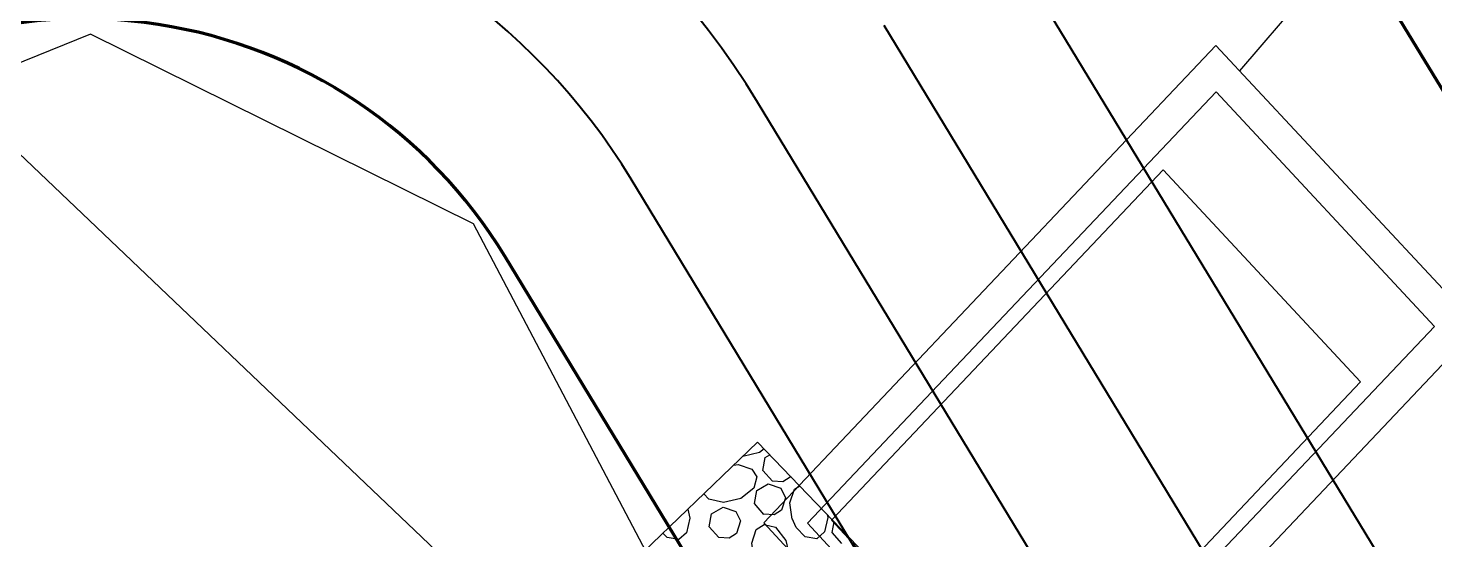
# Model space of a CAD drawing. Header units: inches. Extents: x -5337 to 1057, y 15227 to 19227.
# Drawn here: x -2518.72 to -2490.19, y 16545.41 to 16555.78 of the extents above; entities that cross this region are included whole.
import ezdxf

# ---------------------------------------------------------------- set-up
doc = ezdxf.new("R2010")
doc.units = ezdxf.units.IN
doc.header["$LTSCALE"] = 150
doc.header["$MEASUREMENT"] = 0
for name, color, linetype in [('COMT-MIN', 84, 'Continuous'), ('CONT-MJR', 84, 'Continuous'), ('PAVING', 7, 'Continuous'), ('STORM', 7, 'Continuous'), ('STORM INLET', 7, 'Continuous')]:
    doc.layers.add(name, color=color, linetype=linetype)

msp = doc.modelspace()

# ---------------------------------------------------------------- linework, layer by layer
at = {"color": 5}
for p, q in [((-2517.453, 16555.651), (-2525.365, 16552.476)), ((-2509.689, 16551.808), (-2517.453, 16555.651)), ((-2520.259, 16554.525), (-2501.924, 16537.091)), ((-2481.3, 16498.004), (-2509.689, 16551.808))]:
    msp.add_line(p, q, dxfattribs=at)
at = {"layer": 'COMT-MIN', "color": 5, "linetype": 'Continuous', "lineweight": 40}
for p, q in [((-2491.374, 16545.17), (-2498.797, 16557.389)), ((-2493.936, 16543.609), (-2501.361, 16555.831)), ((-2496.498, 16542.047), (-2503.925, 16554.274)), ((-2499.059, 16540.486), (-2506.489, 16552.717))]:
    msp.add_line(p, q, dxfattribs=at)
for radius in [16, 13]:
    msp.add_arc((-2517.6, 16545.967), radius, 31.2761, 131.2531, dxfattribs=at)
at = {"layer": 'CONT-MJR', "color": 5, "linetype": 'Continuous', "lineweight": 70}
for p, q in [((-2486.251, 16548.293), (-2493.669, 16560.504)), ((-2501.621, 16538.925), (-2509.053, 16551.159))]:
    msp.add_line(p, q, dxfattribs=at)
msp.add_arc((-2517.6, 16545.967), 10, 31.2761, 131.2531, dxfattribs=at)
at = {"layer": 'PAVING', "color": 1, "flags": 128}
msp.add_lwpolyline([(-2518.342, 16533.529), (-2511.411, 16526.319), (-2496.993, 16540.18), (-2503.924, 16547.389)], close=True, dxfattribs=at)
for points in [[(-2503.792, 16547.252), (-2503.884, 16547.178), (-2504.226, 16547.099)], [(-2503.626, 16546.594), (-2503.819, 16546.813), (-2503.771, 16547.078), (-2503.678, 16547.133)], [(-2504.412, 16546.92), (-2504.319, 16546.933), (-2504.044, 16546.841), (-2503.942, 16546.682), (-2504.001, 16546.455), (-2504.266, 16546.245), (-2504.616, 16546.164), (-2504.912, 16546.23), (-2505.012, 16546.343)], [(-2503.798, 16545.924), (-2503.991, 16546.144), (-2503.943, 16546.408), (-2503.711, 16546.544), (-2503.454, 16546.455), (-2503.359, 16546.261), (-2503.439, 16546.008), (-2503.586, 16545.915), (-2503.797, 16545.925)], [(-2503.261, 16546.699), (-2503.268, 16546.678), (-2503.414, 16546.585), (-2503.626, 16546.594)], [(-2503.221, 16545.825), (-2503.269, 16546.16), (-2503.177, 16546.435), (-2503.072, 16546.503)], [(-2505.34, 16546.028), (-2505.299, 16545.847), (-2505.364, 16545.55), (-2505.522, 16545.413), (-2505.761, 16545.454), (-2505.845, 16545.542)], [(-2504.713, 16545.453), (-2504.906, 16545.672), (-2504.858, 16545.937), (-2504.626, 16546.073), (-2504.369, 16545.983), (-2504.274, 16545.79), (-2504.354, 16545.537), (-2504.501, 16545.444), (-2504.713, 16545.453)], [(-2503.996, 16545.008), (-2504.043, 16545.343), (-2503.951, 16545.618), (-2503.792, 16545.721), (-2503.565, 16545.662), (-2503.355, 16545.397), (-2503.274, 16545.046), (-2503.34, 16544.75), (-2503.498, 16544.612), (-2503.737, 16544.653), (-2503.914, 16544.838), (-2504, 16545.022)], [(-2502.513, 16545.922), (-2502.5, 16545.863), (-2502.566, 16545.567), (-2502.724, 16545.429), (-2502.962, 16545.47), (-2503.14, 16545.655), (-2503.226, 16545.839)], [(-2502.22, 16545.337), (-2502.413, 16545.556), (-2502.373, 16545.776)]]:
    msp.add_lwpolyline(points, dxfattribs=at)
at = {"layer": 'STORM', "color": 5}
msp.add_line((-2494.15, 16554.911), (-2462.045, 16592.208), dxfattribs=at)
at = {"layer": 'STORM INLET', "color": 5}
for p, q in [((-2494.631, 16555.427), (-2503.801, 16545.753)), ((-2489.317, 16549.724), (-2494.631, 16555.427)), ((-2494.63, 16554.485), (-2500.154, 16548.658)), ((-2490.202, 16549.733), (-2494.63, 16554.485)), ((-2495.699, 16552.902), (-2502.426, 16545.806)), ((-2491.699, 16548.609), (-2495.699, 16552.902)), ((-2489.317, 16549.724), (-2498.487, 16540.051)), ((-2490.202, 16549.733), (-2495.726, 16543.906)), ((-2500.154, 16548.658), (-2502.916, 16545.744)), ((-2491.699, 16548.609), (-2498.426, 16541.513)), ((-2498.487, 16540.051), (-2503.801, 16545.753)), ((-2502.916, 16545.744), (-2498.488, 16540.992)), ((-2502.426, 16545.806), (-2498.426, 16541.513))]:
    msp.add_line(p, q, dxfattribs=at)

doc.saveas('drawing.dxf')
